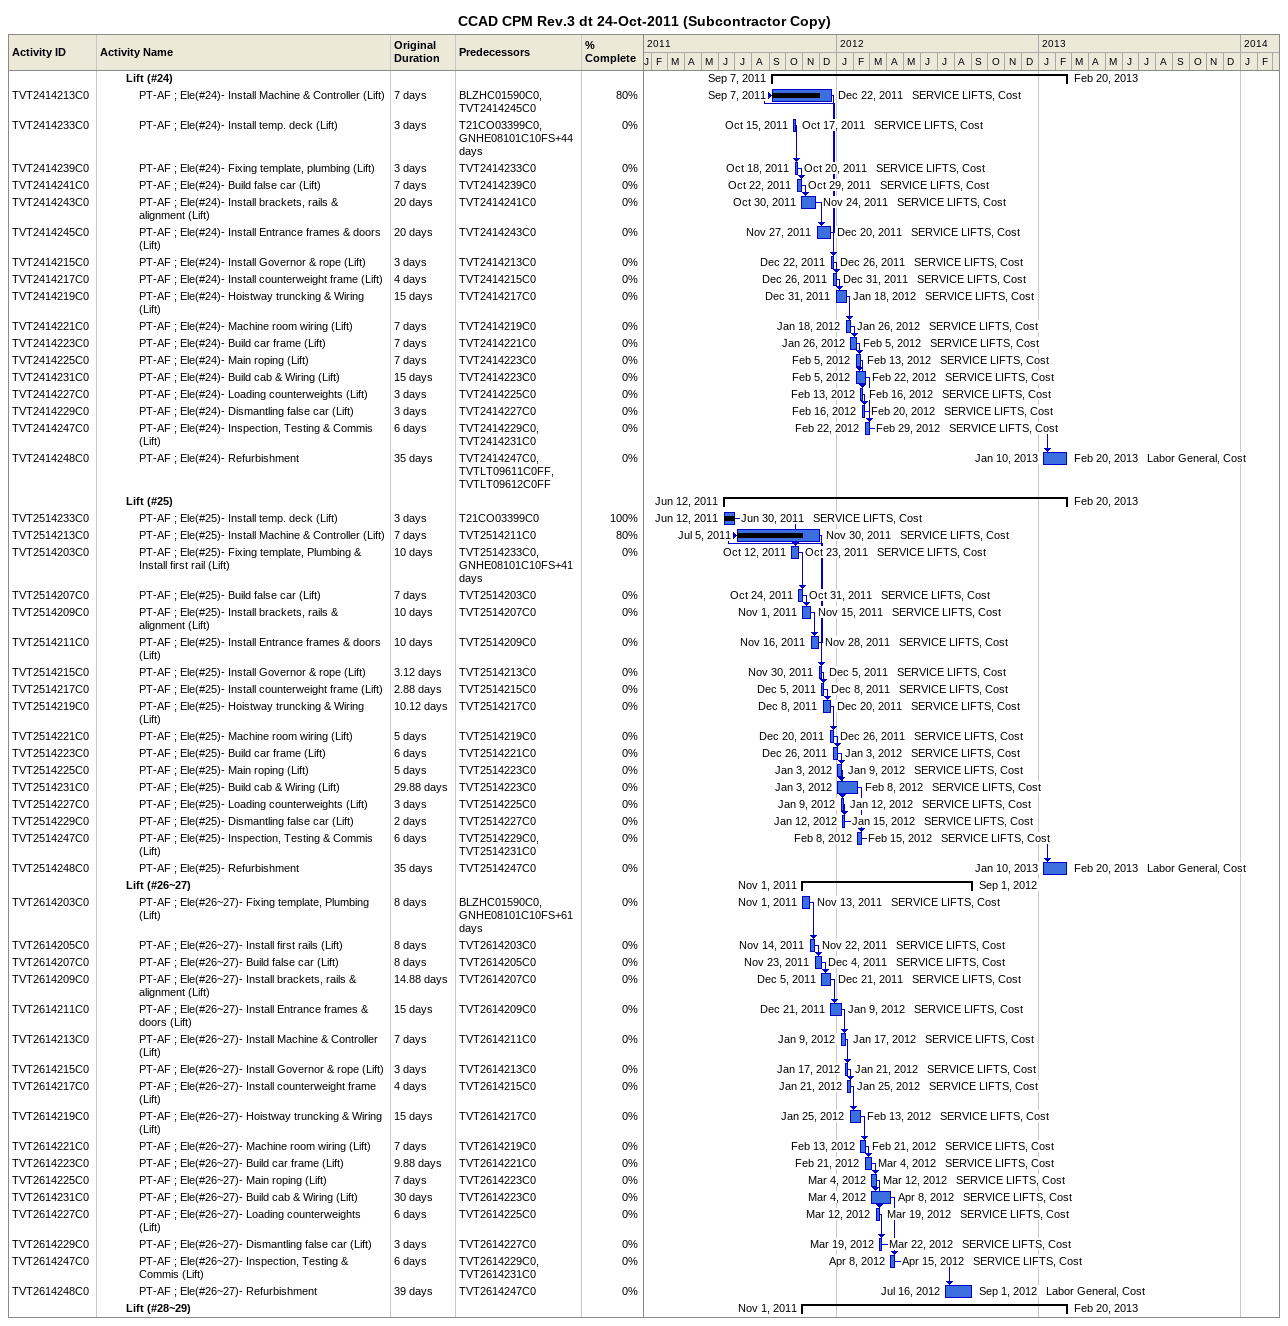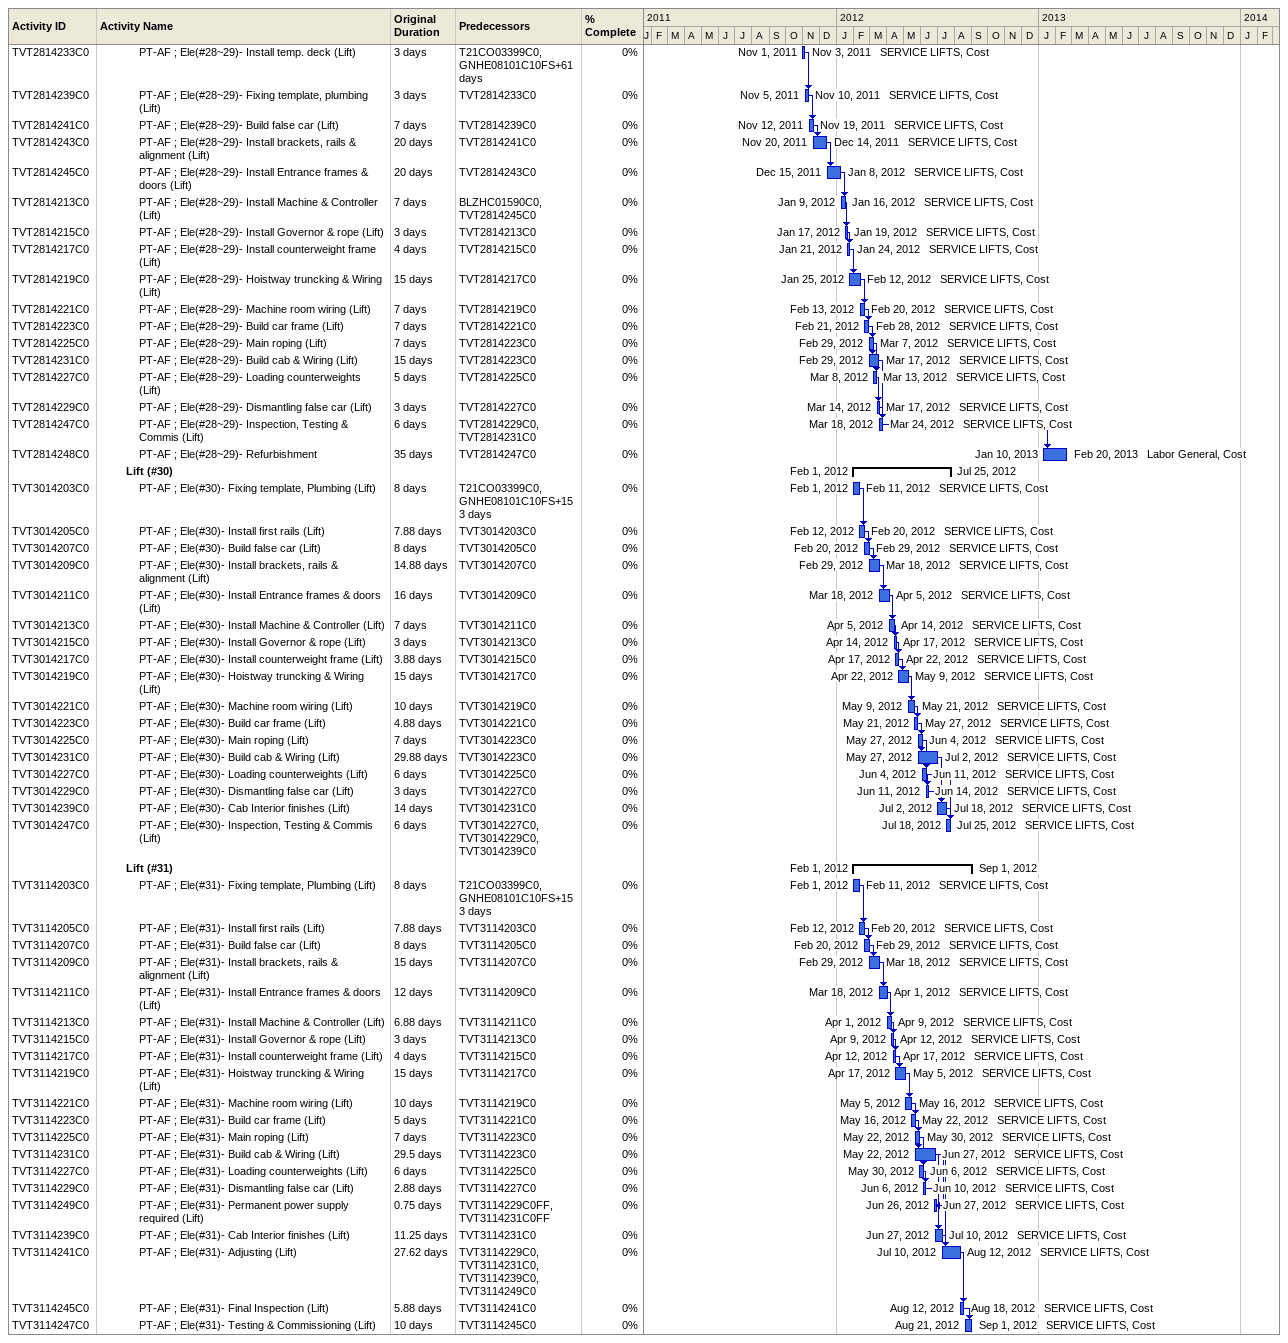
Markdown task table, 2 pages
CCAD CPM Rev.3 dt 24-Oct-2011 (Subcontractor Copy)

| ID | Level | Task | Original duration | Start | Finish | Predecessors | Resources | % complete |
|---|---|---|---|---|---|---|---|---|
|  | 3 | **Lift (#24)** |  | 2011-09-07 | 2013-02-20 |  |  |  |
| TVT2414213C0 | 4 | PT-AF ; Ele(#24)- Install Machine & Controller (Lift) | 7d | 2011-09-07 | 2011-12-22 | BLZHC01590C0, TVT2414245C0 | SERVICE LIFTS, Cost | 80 |
| TVT2414233C0 | 4 | PT-AF ; Ele(#24)- Install temp. deck (Lift) | 3d | 2011-10-15 | 2011-10-17 | T21CO03399C0, GNHE08101C10FS+44d | SERVICE LIFTS, Cost | 0 |
| TVT2414239C0 | 4 | PT-AF ; Ele(#24)- Fixing template, plumbing (Lift) | 3d | 2011-10-18 | 2011-10-20 | TVT2414233C0 | SERVICE LIFTS, Cost | 0 |
| TVT2414241C0 | 4 | PT-AF ; Ele(#24)- Build false car (Lift) | 7d | 2011-10-22 | 2011-10-29 | TVT2414239C0 | SERVICE LIFTS, Cost | 0 |
| TVT2414243C0 | 4 | PT-AF ; Ele(#24)- Install brackets, rails & alignment (Lift) | 20d | 2011-10-30 | 2011-11-24 | TVT2414241C0 | SERVICE LIFTS, Cost | 0 |
| TVT2414245C0 | 4 | PT-AF ; Ele(#24)- Install Entrance frames & doors (Lift) | 20d | 2011-11-27 | 2011-12-20 | TVT2414243C0 | SERVICE LIFTS, Cost | 0 |
| TVT2414215C0 | 4 | PT-AF ; Ele(#24)- Install Governor & rope (Lift) | 3d | 2011-12-22 | 2011-12-26 | TVT2414213C0 | SERVICE LIFTS, Cost | 0 |
| TVT2414217C0 | 4 | PT-AF ; Ele(#24)- Install counterweight frame (Lift) | 4d | 2011-12-26 | 2011-12-31 | TVT2414215C0 | SERVICE LIFTS, Cost | 0 |
| TVT2414219C0 | 4 | PT-AF ; Ele(#24)- Hoistway truncking & Wiring (Lift) | 15d | 2011-12-31 | 2012-01-18 | TVT2414217C0 | SERVICE LIFTS, Cost | 0 |
| TVT2414221C0 | 4 | PT-AF ; Ele(#24)- Machine room wiring (Lift) | 7d | 2012-01-18 | 2012-01-26 | TVT2414219C0 | SERVICE LIFTS, Cost | 0 |
| TVT2414223C0 | 4 | PT-AF ; Ele(#24)- Build car frame (Lift) | 7d | 2012-01-26 | 2012-02-05 | TVT2414221C0 | SERVICE LIFTS, Cost | 0 |
| TVT2414225C0 | 4 | PT-AF ; Ele(#24)- Main roping (Lift) | 7d | 2012-02-05 | 2012-02-13 | TVT2414223C0 | SERVICE LIFTS, Cost | 0 |
| TVT2414231C0 | 4 | PT-AF ; Ele(#24)- Build cab & Wiring (Lift) | 15d | 2012-02-05 | 2012-02-22 | TVT2414223C0 | SERVICE LIFTS, Cost | 0 |
| TVT2414227C0 | 4 | PT-AF ; Ele(#24)- Loading counterweights (Lift) | 3d | 2012-02-13 | 2012-02-16 | TVT2414225C0 | SERVICE LIFTS, Cost | 0 |
| TVT2414229C0 | 4 | PT-AF ; Ele(#24)- Dismantling false car (Lift) | 3d | 2012-02-16 | 2012-02-20 | TVT2414227C0 | SERVICE LIFTS, Cost | 0 |
| TVT2414247C0 | 4 | PT-AF ; Ele(#24)- Inspection, Testing & Commis (Lift) | 6d | 2012-02-22 | 2012-02-29 | TVT2414229C0, TVT2414231C0 | SERVICE LIFTS, Cost | 0 |
| TVT2414248C0 | 4 | PT-AF ; Ele(#24)- Refurbishment | 35d | 2013-01-10 | 2013-02-20 | TVT2414247C0, TVTLT09611C0FF, TVTLT09612C0FF | Labor General, Cost | 0 |
|  | 3 | **Lift (#25)** |  | 2011-06-12 | 2013-02-20 |  |  |  |
| TVT2514233C0 | 4 | PT-AF ; Ele(#25)- Install temp. deck (Lift) | 3d | 2011-06-12 | 2011-06-30 | T21CO03399C0 | SERVICE LIFTS, Cost | 100 |
| TVT2514213C0 | 4 | PT-AF ; Ele(#25)- Install Machine & Controller (Lift) | 7d | 2011-07-05 | 2011-11-30 | TVT2514211C0 | SERVICE LIFTS, Cost | 80 |
| TVT2514203C0 | 4 | PT-AF ; Ele(#25)- Fixing template, Plumbing & Install first rail (Lift) | 10d | 2011-10-12 | 2011-10-23 | TVT2514233C0, GNHE08101C10FS+41d | SERVICE LIFTS, Cost | 0 |
| TVT2514207C0 | 4 | PT-AF ; Ele(#25)- Build false car (Lift) | 7d | 2011-10-24 | 2011-10-31 | TVT2514203C0 | SERVICE LIFTS, Cost | 0 |
| TVT2514209C0 | 4 | PT-AF ; Ele(#25)- Install brackets, rails & alignment (Lift) | 10d | 2011-11-01 | 2011-11-15 | TVT2514207C0 | SERVICE LIFTS, Cost | 0 |
| TVT2514211C0 | 4 | PT-AF ; Ele(#25)- Install Entrance frames & doors (Lift) | 10d | 2011-11-16 | 2011-11-28 | TVT2514209C0 | SERVICE LIFTS, Cost | 0 |
| TVT2514215C0 | 4 | PT-AF ; Ele(#25)- Install Governor & rope (Lift) | 3.12d | 2011-11-30 | 2011-12-05 | TVT2514213C0 | SERVICE LIFTS, Cost | 0 |
| TVT2514217C0 | 4 | PT-AF ; Ele(#25)- Install counterweight frame (Lift) | 2.88d | 2011-12-05 | 2011-12-08 | TVT2514215C0 | SERVICE LIFTS, Cost | 0 |
| TVT2514219C0 | 4 | PT-AF ; Ele(#25)- Hoistway truncking & Wiring (Lift) | 10.12d | 2011-12-08 | 2011-12-20 | TVT2514217C0 | SERVICE LIFTS, Cost | 0 |
| TVT2514221C0 | 4 | PT-AF ; Ele(#25)- Machine room wiring (Lift) | 5d | 2011-12-20 | 2011-12-26 | TVT2514219C0 | SERVICE LIFTS, Cost | 0 |
| TVT2514223C0 | 4 | PT-AF ; Ele(#25)- Build car frame (Lift) | 6d | 2011-12-26 | 2012-01-03 | TVT2514221C0 | SERVICE LIFTS, Cost | 0 |
| TVT2514225C0 | 4 | PT-AF ; Ele(#25)- Main roping (Lift) | 5d | 2012-01-03 | 2012-01-09 | TVT2514223C0 | SERVICE LIFTS, Cost | 0 |
| TVT2514231C0 | 4 | PT-AF ; Ele(#25)- Build cab & Wiring (Lift) | 29.88d | 2012-01-03 | 2012-02-08 | TVT2514223C0 | SERVICE LIFTS, Cost | 0 |
| TVT2514227C0 | 4 | PT-AF ; Ele(#25)- Loading counterweights (Lift) | 3d | 2012-01-09 | 2012-01-12 | TVT2514225C0 | SERVICE LIFTS, Cost | 0 |
| TVT2514229C0 | 4 | PT-AF ; Ele(#25)- Dismantling false car (Lift) | 2d | 2012-01-12 | 2012-01-15 | TVT2514227C0 | SERVICE LIFTS, Cost | 0 |
| TVT2514247C0 | 4 | PT-AF ; Ele(#25)- Inspection, Testing & Commis (Lift) | 6d | 2012-02-08 | 2012-02-15 | TVT2514229C0, TVT2514231C0 | SERVICE LIFTS, Cost | 0 |
| TVT2514248C0 | 4 | PT-AF ; Ele(#25)- Refurbishment | 35d | 2013-01-10 | 2013-02-20 | TVT2514247C0 | Labor General, Cost | 0 |
|  | 3 | **Lift (#26~27)** |  | 2011-11-01 | 2012-09-01 |  |  |  |
| TVT2614203C0 | 4 | PT-AF ; Ele(#26~27)- Fixing template, Plumbing (Lift) | 8d | 2011-11-01 | 2011-11-13 | BLZHC01590C0, GNHE08101C10FS+61d | SERVICE LIFTS, Cost | 0 |
| TVT2614205C0 | 4 | PT-AF ; Ele(#26~27)- Install first rails (Lift) | 8d | 2011-11-14 | 2011-11-22 | TVT2614203C0 | SERVICE LIFTS, Cost | 0 |
| TVT2614207C0 | 4 | PT-AF ; Ele(#26~27)- Build false car (Lift) | 8d | 2011-11-23 | 2011-12-04 | TVT2614205C0 | SERVICE LIFTS, Cost | 0 |
| TVT2614209C0 | 4 | PT-AF ; Ele(#26~27)- Install brackets, rails & alignment (Lift) | 14.88d | 2011-12-05 | 2011-12-21 | TVT2614207C0 | SERVICE LIFTS, Cost | 0 |
| TVT2614211C0 | 4 | PT-AF ; Ele(#26~27)- Install Entrance frames & doors (Lift) | 15d | 2011-12-21 | 2012-01-09 | TVT2614209C0 | SERVICE LIFTS, Cost | 0 |
| TVT2614213C0 | 4 | PT-AF ; Ele(#26~27)- Install Machine & Controller (Lift) | 7d | 2012-01-09 | 2012-01-17 | TVT2614211C0 | SERVICE LIFTS, Cost | 0 |
| TVT2614215C0 | 4 | PT-AF ; Ele(#26~27)- Install Governor & rope (Lift) | 3d | 2012-01-17 | 2012-01-21 | TVT2614213C0 | SERVICE LIFTS, Cost | 0 |
| TVT2614217C0 | 4 | PT-AF ; Ele(#26~27)- Install counterweight frame (Lift) | 4d | 2012-01-21 | 2012-01-25 | TVT2614215C0 | SERVICE LIFTS, Cost | 0 |
| TVT2614219C0 | 4 | PT-AF ; Ele(#26~27)- Hoistway truncking & Wiring (Lift) | 15d | 2012-01-25 | 2012-02-13 | TVT2614217C0 | SERVICE LIFTS, Cost | 0 |
| TVT2614221C0 | 4 | PT-AF ; Ele(#26~27)- Machine room wiring (Lift) | 7d | 2012-02-13 | 2012-02-21 | TVT2614219C0 | SERVICE LIFTS, Cost | 0 |
| TVT2614223C0 | 4 | PT-AF ; Ele(#26~27)- Build car frame (Lift) | 9.88d | 2012-02-21 | 2012-03-04 | TVT2614221C0 | SERVICE LIFTS, Cost | 0 |
| TVT2614225C0 | 4 | PT-AF ; Ele(#26~27)- Main roping (Lift) | 7d | 2012-03-04 | 2012-03-12 | TVT2614223C0 | SERVICE LIFTS, Cost | 0 |
| TVT2614231C0 | 4 | PT-AF ; Ele(#26~27)- Build cab & Wiring (Lift) | 30d | 2012-03-04 | 2012-04-08 | TVT2614223C0 | SERVICE LIFTS, Cost | 0 |
| TVT2614227C0 | 4 | PT-AF ; Ele(#26~27)- Loading counterweights (Lift) | 6d | 2012-03-12 | 2012-03-19 | TVT2614225C0 | SERVICE LIFTS, Cost | 0 |
| TVT2614229C0 | 4 | PT-AF ; Ele(#26~27)- Dismantling false car (Lift) | 3d | 2012-03-19 | 2012-03-22 | TVT2614227C0 | SERVICE LIFTS, Cost | 0 |
| TVT2614247C0 | 4 | PT-AF ; Ele(#26~27)- Inspection, Testing & Commis (Lift) | 6d | 2012-04-08 | 2012-04-15 | TVT2614229C0, TVT2614231C0 | SERVICE LIFTS, Cost | 0 |
| TVT2614248C0 | 4 | PT-AF ; Ele(#26~27)- Refurbishment | 39d | 2012-07-16 | 2012-09-01 | TVT2614247C0 | Labor General, Cost | 0 |
|  | 3 | **Lift (#28~29)** |  | 2011-11-01 | 2013-02-20 |  |  |  |
| TVT2814233C0 | 4 | PT-AF ; Ele(#28~29)- Install temp. deck (Lift) | 3d | 2011-11-01 | 2011-11-03 | T21CO03399C0, GNHE08101C10FS+61d | SERVICE LIFTS, Cost | 0 |
| TVT2814239C0 | 4 | PT-AF ; Ele(#28~29)- Fixing template, plumbing (Lift) | 3d | 2011-11-05 | 2011-11-10 | TVT2814233C0 | SERVICE LIFTS, Cost | 0 |
| TVT2814241C0 | 4 | PT-AF ; Ele(#28~29)- Build false car (Lift) | 7d | 2011-11-12 | 2011-11-19 | TVT2814239C0 | SERVICE LIFTS, Cost | 0 |
| TVT2814243C0 | 4 | PT-AF ; Ele(#28~29)- Install brackets, rails & alignment (Lift) | 20d | 2011-11-20 | 2011-12-14 | TVT2814241C0 | SERVICE LIFTS, Cost | 0 |
| TVT2814245C0 | 4 | PT-AF ; Ele(#28~29)- Install Entrance frames & doors (Lift) | 20d | 2011-12-15 | 2012-01-08 | TVT2814243C0 | SERVICE LIFTS, Cost | 0 |
| TVT2814213C0 | 4 | PT-AF ; Ele(#28~29)- Install Machine & Controller (Lift) | 7d | 2012-01-09 | 2012-01-16 | BLZHC01590C0, TVT2814245C0 | SERVICE LIFTS, Cost | 0 |
| TVT2814215C0 | 4 | PT-AF ; Ele(#28~29)- Install Governor & rope (Lift) | 3d | 2012-01-17 | 2012-01-19 | TVT2814213C0 | SERVICE LIFTS, Cost | 0 |
| TVT2814217C0 | 4 | PT-AF ; Ele(#28~29)- Install counterweight frame (Lift) | 4d | 2012-01-21 | 2012-01-24 | TVT2814215C0 | SERVICE LIFTS, Cost | 0 |
| TVT2814219C0 | 4 | PT-AF ; Ele(#28~29)- Hoistway truncking & Wiring (Lift) | 15d | 2012-01-25 | 2012-02-12 | TVT2814217C0 | SERVICE LIFTS, Cost | 0 |
| TVT2814221C0 | 4 | PT-AF ; Ele(#28~29)- Machine room wiring (Lift) | 7d | 2012-02-13 | 2012-02-20 | TVT2814219C0 | SERVICE LIFTS, Cost | 0 |
| TVT2814223C0 | 4 | PT-AF ; Ele(#28~29)- Build car frame (Lift) | 7d | 2012-02-21 | 2012-02-28 | TVT2814221C0 | SERVICE LIFTS, Cost | 0 |
| TVT2814225C0 | 4 | PT-AF ; Ele(#28~29)- Main roping (Lift) | 7d | 2012-02-29 | 2012-03-07 | TVT2814223C0 | SERVICE LIFTS, Cost | 0 |
| TVT2814231C0 | 4 | PT-AF ; Ele(#28~29)- Build cab & Wiring (Lift) | 15d | 2012-02-29 | 2012-03-17 | TVT2814223C0 | SERVICE LIFTS, Cost | 0 |
| TVT2814227C0 | 4 | PT-AF ; Ele(#28~29)- Loading counterweights (Lift) | 5d | 2012-03-08 | 2012-03-13 | TVT2814225C0 | SERVICE LIFTS, Cost | 0 |
| TVT2814229C0 | 4 | PT-AF ; Ele(#28~29)- Dismantling false car (Lift) | 3d | 2012-03-14 | 2012-03-17 | TVT2814227C0 | SERVICE LIFTS, Cost | 0 |
| TVT2814247C0 | 4 | PT-AF ; Ele(#28~29)- Inspection, Testing & Commis (Lift) | 6d | 2012-03-18 | 2012-03-24 | TVT2814229C0, TVT2814231C0 | SERVICE LIFTS, Cost | 0 |
| TVT2814248C0 | 4 | PT-AF ; Ele(#28~29)- Refurbishment | 35d | 2013-01-10 | 2013-02-20 | TVT2814247C0 | Labor General, Cost | 0 |
|  | 3 | **Lift (#30)** |  | 2012-02-01 | 2012-07-25 |  |  |  |
| TVT3014203C0 | 4 | PT-AF ; Ele(#30)- Fixing template, Plumbing (Lift) | 8d | 2012-02-01 | 2012-02-11 | T21CO03399C0, GNHE08101C10FS+153d | SERVICE LIFTS, Cost | 0 |
| TVT3014205C0 | 4 | PT-AF ; Ele(#30)- Install first rails (Lift) | 7.88d | 2012-02-12 | 2012-02-20 | TVT3014203C0 | SERVICE LIFTS, Cost | 0 |
| TVT3014207C0 | 4 | PT-AF ; Ele(#30)- Build false car (Lift) | 8d | 2012-02-20 | 2012-02-29 | TVT3014205C0 | SERVICE LIFTS, Cost | 0 |
| TVT3014209C0 | 4 | PT-AF ; Ele(#30)- Install brackets, rails & alignment (Lift) | 14.88d | 2012-02-29 | 2012-03-18 | TVT3014207C0 | SERVICE LIFTS, Cost | 0 |
| TVT3014211C0 | 4 | PT-AF ; Ele(#30)- Install Entrance frames & doors (Lift) | 16d | 2012-03-18 | 2012-04-05 | TVT3014209C0 | SERVICE LIFTS, Cost | 0 |
| TVT3014213C0 | 4 | PT-AF ; Ele(#30)- Install Machine & Controller (Lift) | 7d | 2012-04-05 | 2012-04-14 | TVT3014211C0 | SERVICE LIFTS, Cost | 0 |
| TVT3014215C0 | 4 | PT-AF ; Ele(#30)- Install Governor & rope (Lift) | 3d | 2012-04-14 | 2012-04-17 | TVT3014213C0 | SERVICE LIFTS, Cost | 0 |
| TVT3014217C0 | 4 | PT-AF ; Ele(#30)- Install counterweight frame (Lift) | 3.88d | 2012-04-17 | 2012-04-22 | TVT3014215C0 | SERVICE LIFTS, Cost | 0 |
| TVT3014219C0 | 4 | PT-AF ; Ele(#30)- Hoistway truncking & Wiring (Lift) | 15d | 2012-04-22 | 2012-05-09 | TVT3014217C0 | SERVICE LIFTS, Cost | 0 |
| TVT3014221C0 | 4 | PT-AF ; Ele(#30)- Machine room wiring (Lift) | 10d | 2012-05-09 | 2012-05-21 | TVT3014219C0 | SERVICE LIFTS, Cost | 0 |
| TVT3014223C0 | 4 | PT-AF ; Ele(#30)- Build car frame (Lift) | 4.88d | 2012-05-21 | 2012-05-27 | TVT3014221C0 | SERVICE LIFTS, Cost | 0 |
| TVT3014225C0 | 4 | PT-AF ; Ele(#30)- Main roping (Lift) | 7d | 2012-05-27 | 2012-06-04 | TVT3014223C0 | SERVICE LIFTS, Cost | 0 |
| TVT3014231C0 | 4 | PT-AF ; Ele(#30)- Build cab & Wiring (Lift) | 29.88d | 2012-05-27 | 2012-07-02 | TVT3014223C0 | SERVICE LIFTS, Cost | 0 |
| TVT3014227C0 | 4 | PT-AF ; Ele(#30)- Loading counterweights (Lift) | 6d | 2012-06-04 | 2012-06-11 | TVT3014225C0 | SERVICE LIFTS, Cost | 0 |
| TVT3014229C0 | 4 | PT-AF ; Ele(#30)- Dismantling false car (Lift) | 3d | 2012-06-11 | 2012-06-14 | TVT3014227C0 | SERVICE LIFTS, Cost | 0 |
| TVT3014239C0 | 4 | PT-AF ; Ele(#30)- Cab Interior finishes (Lift) | 14d | 2012-07-02 | 2012-07-18 | TVT3014231C0 | SERVICE LIFTS, Cost | 0 |
| TVT3014247C0 | 4 | PT-AF ; Ele(#30)- Inspection, Testing & Commis (Lift) | 6d | 2012-07-18 | 2012-07-25 | TVT3014227C0, TVT3014229C0, TVT3014239C0 | SERVICE LIFTS, Cost | 0 |
|  | 3 | **Lift (#31)** |  | 2012-02-01 | 2012-09-01 |  |  |  |
| TVT3114203C0 | 4 | PT-AF ; Ele(#31)- Fixing template, Plumbing (Lift) | 8d | 2012-02-01 | 2012-02-11 | T21CO03399C0, GNHE08101C10FS+153d | SERVICE LIFTS, Cost | 0 |
| TVT3114205C0 | 4 | PT-AF ; Ele(#31)- Install first rails (Lift) | 7.88d | 2012-02-12 | 2012-02-20 | TVT3114203C0 | SERVICE LIFTS, Cost | 0 |
| TVT3114207C0 | 4 | PT-AF ; Ele(#31)- Build false car (Lift) | 8d | 2012-02-20 | 2012-02-29 | TVT3114205C0 | SERVICE LIFTS, Cost | 0 |
| TVT3114209C0 | 4 | PT-AF ; Ele(#31)- Install brackets, rails & alignment (Lift) | 15d | 2012-02-29 | 2012-03-18 | TVT3114207C0 | SERVICE LIFTS, Cost | 0 |
| TVT3114211C0 | 4 | PT-AF ; Ele(#31)- Install Entrance frames & doors (Lift) | 12d | 2012-03-18 | 2012-04-01 | TVT3114209C0 | SERVICE LIFTS, Cost | 0 |
| TVT3114213C0 | 4 | PT-AF ; Ele(#31)- Install Machine & Controller (Lift) | 6.88d | 2012-04-01 | 2012-04-09 | TVT3114211C0 | SERVICE LIFTS, Cost | 0 |
| TVT3114215C0 | 4 | PT-AF ; Ele(#31)- Install Governor & rope (Lift) | 3d | 2012-04-09 | 2012-04-12 | TVT3114213C0 | SERVICE LIFTS, Cost | 0 |
| TVT3114217C0 | 4 | PT-AF ; Ele(#31)- Install counterweight frame (Lift) | 4d | 2012-04-12 | 2012-04-17 | TVT3114215C0 | SERVICE LIFTS, Cost | 0 |
| TVT3114219C0 | 4 | PT-AF ; Ele(#31)- Hoistway truncking & Wiring (Lift) | 15d | 2012-04-17 | 2012-05-05 | TVT3114217C0 | SERVICE LIFTS, Cost | 0 |
| TVT3114221C0 | 4 | PT-AF ; Ele(#31)- Machine room wiring (Lift) | 10d | 2012-05-05 | 2012-05-16 | TVT3114219C0 | SERVICE LIFTS, Cost | 0 |
| TVT3114223C0 | 4 | PT-AF ; Ele(#31)- Build car frame (Lift) | 5d | 2012-05-16 | 2012-05-22 | TVT3114221C0 | SERVICE LIFTS, Cost | 0 |
| TVT3114225C0 | 4 | PT-AF ; Ele(#31)- Main roping (Lift) | 7d | 2012-05-22 | 2012-05-30 | TVT3114223C0 | SERVICE LIFTS, Cost | 0 |
| TVT3114231C0 | 4 | PT-AF ; Ele(#31)- Build cab & Wiring (Lift) | 29.5d | 2012-05-22 | 2012-06-27 | TVT3114223C0 | SERVICE LIFTS, Cost | 0 |
| TVT3114227C0 | 4 | PT-AF ; Ele(#31)- Loading counterweights (Lift) | 6d | 2012-05-30 | 2012-06-06 | TVT3114225C0 | SERVICE LIFTS, Cost | 0 |
| TVT3114229C0 | 4 | PT-AF ; Ele(#31)- Dismantling false car (Lift) | 2.88d | 2012-06-06 | 2012-06-10 | TVT3114227C0 | SERVICE LIFTS, Cost | 0 |
| TVT3114249C0 | 4 | PT-AF ; Ele(#31)- Permanent power supply required (Lift) | 0.75d | 2012-06-26 | 2012-06-27 | TVT3114229C0FF, TVT3114231C0FF | SERVICE LIFTS, Cost | 0 |
| TVT3114239C0 | 4 | PT-AF ; Ele(#31)- Cab Interior finishes (Lift) | 11.25d | 2012-06-27 | 2012-07-10 | TVT3114231C0 | SERVICE LIFTS, Cost | 0 |
| TVT3114241C0 | 4 | PT-AF ; Ele(#31)- Adjusting (Lift) | 27.62d | 2012-07-10 | 2012-08-12 | TVT3114229C0, TVT3114231C0, TVT3114239C0, TVT3114249C0 | SERVICE LIFTS, Cost | 0 |
| TVT3114245C0 | 4 | PT-AF ; Ele(#31)- Final Inspection (Lift) | 5.88d | 2012-08-12 | 2012-08-18 | TVT3114241C0 | SERVICE LIFTS, Cost | 0 |
| TVT3114247C0 | 4 | PT-AF ; Ele(#31)- Testing & Commissioning (Lift) | 10d | 2012-08-21 | 2012-09-01 | TVT3114245C0 | SERVICE LIFTS, Cost | 0 |
